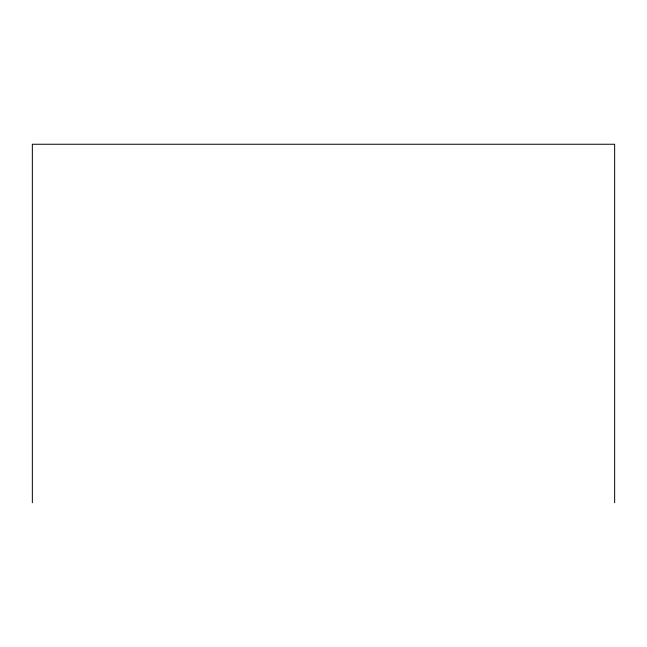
<?xml version="1.0" encoding="UTF-8"?>
<svg xmlns="http://www.w3.org/2000/svg" width="647" height="647" viewBox="0 0 647 647"><rect width="100%" height="100%" fill="white"/><g stroke="black" fill="none" stroke-linecap="round" stroke-linejoin="round"><path stroke-width="0.97" d="M614.65 502.751L614.65 144.249L32.35 144.249L32.35 502.751"/></g></svg>
